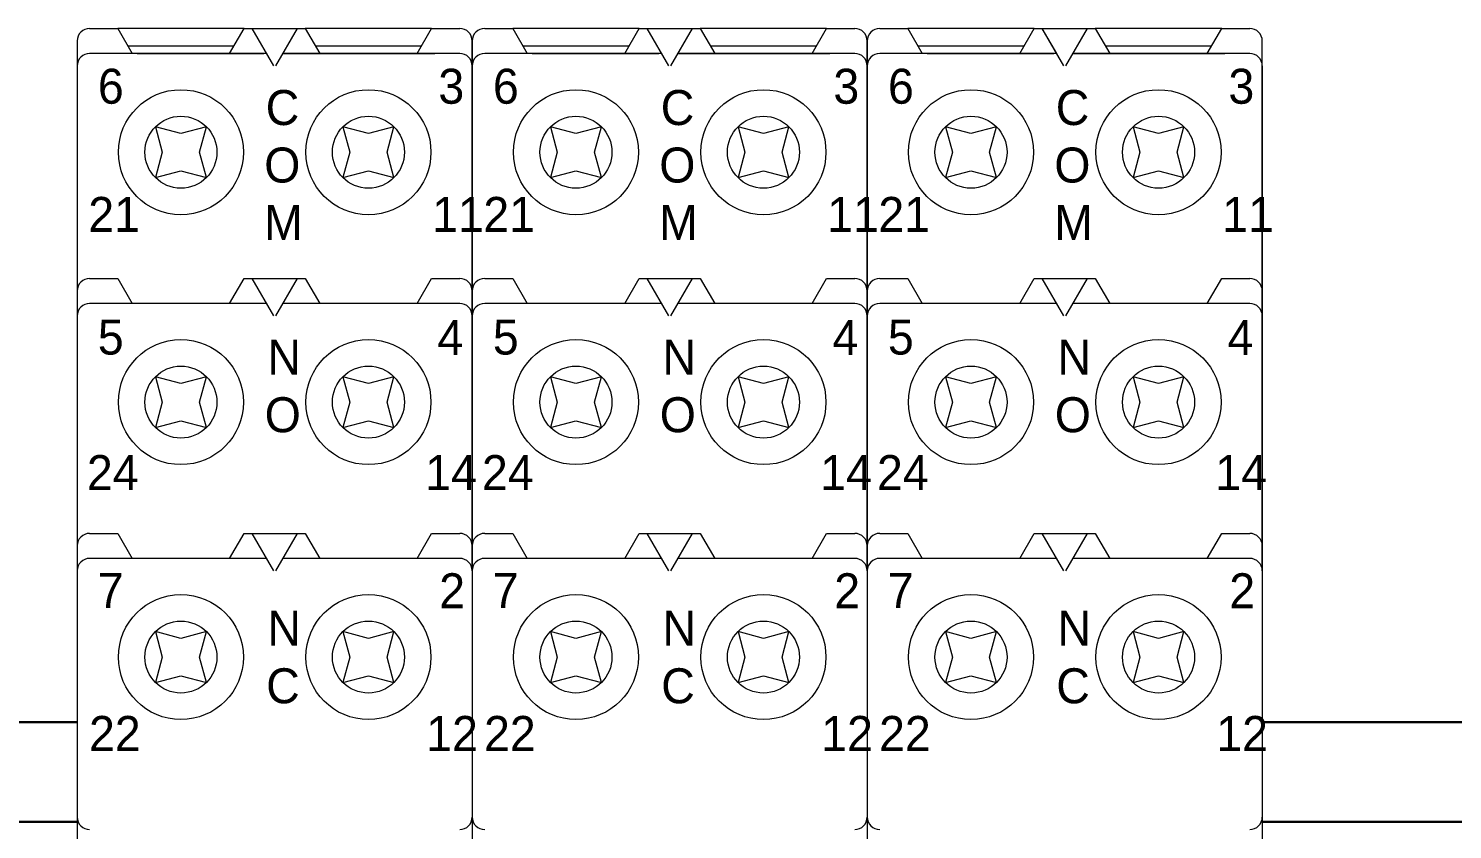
# Model space of a CAD drawing. Header units: millimetres. Extents: x -6000 to 26000, y -6000 to 26000.
# Drawn here: x 97.64 to 105.56, y -3056.29 to -3051.83 of the extents above; entities that cross this region are included whole.
import ezdxf

# ---------------------------------------------------------------- set-up
doc = ezdxf.new("R2010")
doc.units = ezdxf.units.MM
doc.header["$MEASUREMENT"] = 0
for name, color, linetype, lineweight in [('Чертеж и Рисунок_Ном._пера__1', 7, 'Continuous', 15), ('Чертеж и Рисунок_Ном._пера__21', 7, 'Continuous', 30), ('Чертеж и Рисунок_Ном._пера__7', 7, 'Continuous', 15)]:
    doc.layers.add(name, color=color, linetype=linetype, lineweight=lineweight)
doc.styles.add('СГЕНЕРИР_СТИЛЬ_3', font='arial.ttf')

msp = doc.modelspace()

# ---------------------------------------------------------------- linework, layer by layer
at = {"layer": 'Чертеж и Рисунок_Ном._пера__21', "color": 7, "linetype": 'Continuous', "lineweight": 30}
for p, q in [((93.0164, -3055.6925), (97.9076, -3055.6925)), ((104.4994, -3055.6925), (145.135, -3055.6925)), ((93.0164, -3056.2487), (97.9134, -3056.2487)), ((104.4994, -3056.2487), (145.135, -3056.2487))]:
    msp.add_line(p, q, dxfattribs=at)
at = {"layer": 'Чертеж и Рисунок_Ном._пера__7', "color": 7, "linetype": 'Continuous', "lineweight": 15}
for p, q in [((97.9772, -3051.8335), (98.1333, -3051.8335)), ((98.8362, -3051.8335), (98.1333, -3051.8335)), ((98.1333, -3051.8335), (98.2136, -3051.9726)), ((98.7559, -3051.9726), (98.8362, -3051.8335)), ((98.8362, -3051.8335), (98.8811, -3051.8335)), ((98.8592, -3051.8335), (99.1534, -3051.8335)), ((98.9614, -3051.9726), (98.8811, -3051.8335)), ((99.0015, -3052.0421), (98.8811, -3051.8335)), ((98.8811, -3051.8335), (99.1314, -3051.8335)), ((99.1314, -3051.8335), (99.011, -3052.0421)), ((99.1314, -3051.8335), (99.1763, -3051.8335)), ((99.8792, -3051.8335), (99.1763, -3051.8335)), ((99.1763, -3051.8335), (99.2566, -3051.9726)), ((99.7989, -3051.9726), (99.8792, -3051.8335)), ((99.8792, -3051.8335), (100.0354, -3051.8335)), ((100.1744, -3051.8335), (100.3305, -3051.8335)), ((101.0335, -3051.8335), (100.3305, -3051.8335)), ((100.3305, -3051.8335), (100.4108, -3051.9726)), ((100.9532, -3051.9726), (101.0335, -3051.8335)), ((101.0335, -3051.8335), (101.0784, -3051.8335)), ((101.0564, -3051.8335), (101.3506, -3051.8335)), ((101.1586, -3051.9726), (101.0784, -3051.8335)), ((101.1988, -3052.0421), (101.0784, -3051.8335)), ((101.0784, -3051.8335), (101.3287, -3051.8335)), ((101.3287, -3051.8335), (101.2082, -3052.0421)), ((101.3287, -3051.8335), (101.3735, -3051.8335)), ((102.0765, -3051.8335), (101.3735, -3051.8335)), ((101.3735, -3051.8335), (101.4538, -3051.9726)), ((101.9962, -3051.9726), (102.0765, -3051.8335)), ((102.0765, -3051.8335), (102.2326, -3051.8335)), ((102.3717, -3051.8335), (102.5278, -3051.8335)), ((103.2307, -3051.8335), (102.5278, -3051.8335)), ((102.5278, -3051.8335), (102.6081, -3051.9726)), ((103.1504, -3051.9726), (103.2307, -3051.8335)), ((103.2307, -3051.8335), (103.2756, -3051.8335)), ((103.2537, -3051.8335), (103.5479, -3051.8335)), ((103.3559, -3051.9726), (103.2756, -3051.8335)), ((103.396, -3052.0421), (103.2756, -3051.8335)), ((103.2756, -3051.8335), (103.5259, -3051.8335)), ((103.5259, -3051.8335), (103.4055, -3052.0421)), ((103.5259, -3051.8335), (103.5708, -3051.8335)), ((104.2737, -3051.8335), (103.5708, -3051.8335)), ((103.5708, -3051.8335), (103.6511, -3051.9726)), ((104.1935, -3051.9726), (104.2737, -3051.8335)), ((104.2737, -3051.8335), (104.4299, -3051.8335)), ((97.9076, -3051.9031), (97.9076, -3052.0421)), ((100.1049, -3052.0421), (100.1049, -3051.9031)), ((100.1049, -3051.9031), (100.1049, -3052.0421)), ((102.3021, -3052.0421), (102.3021, -3051.9031)), ((102.3021, -3051.9031), (102.3021, -3052.0421)), ((104.4994, -3052.0421), (104.4994, -3051.9031)), ((98.9614, -3051.9726), (97.9772, -3051.9726)), ((98.1895, -3051.9309), (98.78, -3051.9309)), ((98.2414, -3051.9726), (98.9462, -3051.9726)), ((99.0511, -3051.9726), (99.8963, -3051.9726)), ((100.0354, -3051.9726), (99.0511, -3051.9726)), ((99.0663, -3051.9726), (99.8963, -3051.9726)), ((99.2325, -3051.9309), (99.823, -3051.9309)), ((101.1586, -3051.9726), (100.1744, -3051.9726)), ((100.3867, -3051.9309), (100.9773, -3051.9309)), ((100.4386, -3051.9726), (101.1434, -3051.9726)), ((101.2484, -3051.9726), (102.0935, -3051.9726)), ((102.2326, -3051.9726), (101.2484, -3051.9726)), ((101.2636, -3051.9726), (102.0935, -3051.9726)), ((101.4297, -3051.9309), (102.0203, -3051.9309)), ((103.3559, -3051.9726), (102.3717, -3051.9726)), ((102.584, -3051.9309), (103.1745, -3051.9309)), ((102.6359, -3051.9726), (103.3407, -3051.9726)), ((103.4456, -3051.9726), (104.2908, -3051.9726)), ((104.4299, -3051.9726), (103.4456, -3051.9726)), ((103.4609, -3051.9726), (104.2908, -3051.9726)), ((103.627, -3051.9309), (104.2175, -3051.9309)), ((97.9076, -3052.0421), (97.9076, -3058.1261)), ((97.9076, -3052.0421), (97.9076, -3053.2937)), ((100.1049, -3052.0421), (100.1049, -3058.1261)), ((100.1049, -3053.2937), (100.1049, -3052.0421)), ((100.1049, -3052.0421), (100.1049, -3058.1261)), ((100.1049, -3052.0421), (100.1049, -3053.2937)), ((102.3021, -3052.0421), (102.3021, -3058.1261)), ((102.3021, -3053.2937), (102.3021, -3052.0421)), ((102.3021, -3052.0421), (102.3021, -3058.1261)), ((102.3021, -3052.0421), (102.3021, -3053.2937)), ((104.4994, -3052.0421), (104.4994, -3058.1261)), ((104.4994, -3053.2937), (104.4994, -3052.0421)), ((98.3432, -3052.3803), (98.3811, -3052.5219)), ((98.4848, -3052.4182), (98.3432, -3052.3803)), ((98.6264, -3052.3803), (98.4848, -3052.4182)), ((98.5884, -3052.5219), (98.6264, -3052.3803)), ((99.5278, -3052.4182), (99.3862, -3052.3803)), ((99.3862, -3052.3803), (99.4241, -3052.5219)), ((99.6694, -3052.3803), (99.5278, -3052.4182)), ((99.6314, -3052.5219), (99.6694, -3052.3803)), ((100.5404, -3052.3803), (100.5784, -3052.5219)), ((100.682, -3052.4182), (100.5404, -3052.3803)), ((100.8236, -3052.3803), (100.682, -3052.4182)), ((100.7857, -3052.5219), (100.8236, -3052.3803)), ((101.725, -3052.4182), (101.5834, -3052.3803)), ((101.5834, -3052.3803), (101.6214, -3052.5219)), ((101.8666, -3052.3803), (101.725, -3052.4182)), ((101.8287, -3052.5219), (101.8666, -3052.3803)), ((102.7377, -3052.3803), (102.7756, -3052.5219)), ((102.8793, -3052.4182), (102.7377, -3052.3803)), ((103.0209, -3052.3803), (102.8793, -3052.4182)), ((102.9829, -3052.5219), (103.0209, -3052.3803)), ((103.9223, -3052.4182), (103.7807, -3052.3803)), ((103.7807, -3052.3803), (103.8186, -3052.5219)), ((104.0639, -3052.3803), (103.9223, -3052.4182)), ((104.0259, -3052.5219), (104.0639, -3052.3803)), ((98.3811, -3052.5219), (98.3432, -3052.6635)), ((98.6264, -3052.6635), (98.5884, -3052.5219)), ((99.4241, -3052.5219), (99.3862, -3052.6635)), ((99.6694, -3052.6635), (99.6314, -3052.5219)), ((100.5784, -3052.5219), (100.5404, -3052.6635)), ((100.8236, -3052.6635), (100.7857, -3052.5219)), ((101.6214, -3052.5219), (101.5834, -3052.6635)), ((101.8666, -3052.6635), (101.8287, -3052.5219)), ((102.7756, -3052.5219), (102.7377, -3052.6635)), ((103.0209, -3052.6635), (102.9829, -3052.5219)), ((103.8186, -3052.5219), (103.7807, -3052.6635)), ((104.0639, -3052.6635), (104.0259, -3052.5219)), ((98.3432, -3052.6635), (98.4848, -3052.6256)), ((98.4848, -3052.6256), (98.6264, -3052.6635)), ((99.3862, -3052.6635), (99.5278, -3052.6256)), ((99.5278, -3052.6256), (99.6694, -3052.6635)), ((100.5404, -3052.6635), (100.682, -3052.6256)), ((100.682, -3052.6256), (100.8236, -3052.6635)), ((101.5834, -3052.6635), (101.725, -3052.6256)), ((101.725, -3052.6256), (101.8666, -3052.6635)), ((102.7377, -3052.6635), (102.8793, -3052.6256)), ((102.8793, -3052.6256), (103.0209, -3052.6635)), ((103.7807, -3052.6635), (103.9223, -3052.6256)), ((103.9223, -3052.6256), (104.0639, -3052.6635)), ((97.9772, -3053.2242), (98.1333, -3053.2242)), ((98.1333, -3053.2242), (98.2136, -3053.3633)), ((98.7559, -3053.3633), (98.8362, -3053.2242)), ((98.8362, -3053.2242), (98.8811, -3053.2242)), ((99.0015, -3053.4328), (98.8811, -3053.2242)), ((98.8811, -3053.2242), (99.1314, -3053.2242)), ((99.1314, -3053.2242), (99.011, -3053.4328)), ((99.1314, -3053.2242), (99.1763, -3053.2242)), ((99.1763, -3053.2242), (99.2566, -3053.3633)), ((99.7989, -3053.3633), (99.8792, -3053.2242)), ((99.8792, -3053.2242), (100.0354, -3053.2242)), ((100.1744, -3053.2242), (100.3305, -3053.2242)), ((100.3305, -3053.2242), (100.4108, -3053.3633)), ((100.9532, -3053.3633), (101.0335, -3053.2242)), ((101.0335, -3053.2242), (101.0784, -3053.2242)), ((101.1988, -3053.4328), (101.0784, -3053.2242)), ((101.0784, -3053.2242), (101.3287, -3053.2242)), ((101.3287, -3053.2242), (101.2082, -3053.4328)), ((101.3287, -3053.2242), (101.3735, -3053.2242)), ((101.3735, -3053.2242), (101.4538, -3053.3633)), ((101.9962, -3053.3633), (102.0765, -3053.2242)), ((102.0765, -3053.2242), (102.2326, -3053.2242)), ((102.3717, -3053.2242), (102.5278, -3053.2242)), ((102.5278, -3053.2242), (102.6081, -3053.3633)), ((103.1504, -3053.3633), (103.2307, -3053.2242)), ((103.2307, -3053.2242), (103.2756, -3053.2242)), ((103.396, -3053.4328), (103.2756, -3053.2242)), ((103.2756, -3053.2242), (103.5259, -3053.2242)), ((103.5259, -3053.2242), (103.4055, -3053.4328)), ((103.5259, -3053.2242), (103.5708, -3053.2242)), ((103.5708, -3053.2242), (103.6511, -3053.3633)), ((104.1935, -3053.3633), (104.2737, -3053.2242)), ((104.2737, -3053.2242), (104.4299, -3053.2242)), ((97.9076, -3053.2937), (97.9076, -3053.4328)), ((100.1049, -3053.4328), (100.1049, -3053.2937)), ((100.1049, -3053.2937), (100.1049, -3053.4328)), ((102.3021, -3053.4328), (102.3021, -3053.2937)), ((102.3021, -3053.2937), (102.3021, -3053.4328)), ((104.4994, -3053.4328), (104.4994, -3053.2937)), ((98.9614, -3053.3633), (97.9772, -3053.3633)), ((100.0354, -3053.3633), (99.0511, -3053.3633)), ((101.1586, -3053.3633), (100.1744, -3053.3633)), ((102.2326, -3053.3633), (101.2484, -3053.3633)), ((103.3559, -3053.3633), (102.3717, -3053.3633)), ((104.4299, -3053.3633), (103.4456, -3053.3633)), ((97.9076, -3053.4328), (97.9076, -3054.7122)), ((100.1049, -3054.7122), (100.1049, -3053.4328)), ((100.1049, -3053.4328), (100.1049, -3054.7122)), ((102.3021, -3054.7122), (102.3021, -3053.4328)), ((102.3021, -3053.4328), (102.3021, -3054.7122)), ((104.4994, -3054.7122), (104.4994, -3053.4328)), ((98.3432, -3053.771), (98.3811, -3053.9126)), ((98.4848, -3053.8089), (98.3432, -3053.771)), ((98.6264, -3053.771), (98.4848, -3053.8089)), ((98.5884, -3053.9126), (98.6264, -3053.771)), ((99.3862, -3053.771), (99.4241, -3053.9126)), ((99.5278, -3053.8089), (99.3862, -3053.771)), ((99.6694, -3053.771), (99.5278, -3053.8089)), ((99.6314, -3053.9126), (99.6694, -3053.771)), ((100.5404, -3053.771), (100.5784, -3053.9126)), ((100.682, -3053.8089), (100.5404, -3053.771)), ((100.8236, -3053.771), (100.682, -3053.8089)), ((100.7857, -3053.9126), (100.8236, -3053.771)), ((101.5834, -3053.771), (101.6214, -3053.9126)), ((101.725, -3053.8089), (101.5834, -3053.771)), ((101.8666, -3053.771), (101.725, -3053.8089)), ((101.8287, -3053.9126), (101.8666, -3053.771)), ((102.7377, -3053.771), (102.7756, -3053.9126)), ((102.8793, -3053.8089), (102.7377, -3053.771)), ((103.0209, -3053.771), (102.8793, -3053.8089)), ((102.9829, -3053.9126), (103.0209, -3053.771)), ((103.7807, -3053.771), (103.8186, -3053.9126)), ((103.9223, -3053.8089), (103.7807, -3053.771)), ((104.0639, -3053.771), (103.9223, -3053.8089)), ((104.0259, -3053.9126), (104.0639, -3053.771)), ((98.3811, -3053.9126), (98.3432, -3054.0542)), ((98.6264, -3054.0542), (98.5884, -3053.9126)), ((99.4241, -3053.9126), (99.3862, -3054.0542)), ((99.6694, -3054.0542), (99.6314, -3053.9126)), ((100.5784, -3053.9126), (100.5404, -3054.0542)), ((100.8236, -3054.0542), (100.7857, -3053.9126)), ((101.6214, -3053.9126), (101.5834, -3054.0542)), ((101.8666, -3054.0542), (101.8287, -3053.9126)), ((102.7756, -3053.9126), (102.7377, -3054.0542)), ((103.0209, -3054.0542), (102.9829, -3053.9126)), ((103.8186, -3053.9126), (103.7807, -3054.0542)), ((104.0639, -3054.0542), (104.0259, -3053.9126)), ((98.3432, -3054.0542), (98.4848, -3054.0162)), ((98.4848, -3054.0162), (98.6264, -3054.0542)), ((99.3862, -3054.0542), (99.5278, -3054.0162)), ((99.5278, -3054.0162), (99.6694, -3054.0542)), ((100.5404, -3054.0542), (100.682, -3054.0162)), ((100.682, -3054.0162), (100.8236, -3054.0542)), ((101.5834, -3054.0542), (101.725, -3054.0162)), ((101.725, -3054.0162), (101.8666, -3054.0542)), ((102.7377, -3054.0542), (102.8793, -3054.0162)), ((102.8793, -3054.0162), (103.0209, -3054.0542)), ((103.7807, -3054.0542), (103.9223, -3054.0162)), ((103.9223, -3054.0162), (104.0639, -3054.0542)), ((97.9772, -3054.6427), (98.1333, -3054.6427)), ((98.1333, -3054.6427), (98.2136, -3054.7817)), ((98.7559, -3054.7817), (98.8362, -3054.6427)), ((98.8362, -3054.6427), (98.8811, -3054.6427)), ((99.0015, -3054.8513), (98.8811, -3054.6427)), ((98.8811, -3054.6427), (99.1314, -3054.6427)), ((99.1314, -3054.6427), (99.011, -3054.8513)), ((99.1314, -3054.6427), (99.1763, -3054.6427)), ((99.1763, -3054.6427), (99.2566, -3054.7817)), ((99.7989, -3054.7817), (99.8792, -3054.6427)), ((99.8792, -3054.6427), (100.0354, -3054.6427)), ((100.1744, -3054.6427), (100.3305, -3054.6427)), ((100.3305, -3054.6427), (100.4108, -3054.7817)), ((100.9532, -3054.7817), (101.0335, -3054.6427)), ((101.0335, -3054.6427), (101.0784, -3054.6427)), ((101.1988, -3054.8513), (101.0784, -3054.6427)), ((101.0784, -3054.6427), (101.3287, -3054.6427)), ((101.3287, -3054.6427), (101.2082, -3054.8513)), ((101.3287, -3054.6427), (101.3735, -3054.6427)), ((101.3735, -3054.6427), (101.4538, -3054.7817)), ((101.9962, -3054.7817), (102.0765, -3054.6427)), ((102.0765, -3054.6427), (102.2326, -3054.6427)), ((102.3717, -3054.6427), (102.5278, -3054.6427)), ((102.5278, -3054.6427), (102.6081, -3054.7817)), ((103.1504, -3054.7817), (103.2307, -3054.6427)), ((103.2307, -3054.6427), (103.2756, -3054.6427)), ((103.396, -3054.8513), (103.2756, -3054.6427)), ((103.2756, -3054.6427), (103.5259, -3054.6427)), ((103.5259, -3054.6427), (103.4055, -3054.8513)), ((103.5259, -3054.6427), (103.5708, -3054.6427)), ((103.5708, -3054.6427), (103.6511, -3054.7817)), ((104.1935, -3054.7817), (104.2737, -3054.6427)), ((104.2737, -3054.6427), (104.4299, -3054.6427)), ((97.9076, -3054.7122), (97.9076, -3054.8513)), ((100.1049, -3054.8513), (100.1049, -3054.7122)), ((100.1049, -3054.7122), (100.1049, -3054.8513)), ((102.3021, -3054.8513), (102.3021, -3054.7122)), ((102.3021, -3054.7122), (102.3021, -3054.8513)), ((104.4994, -3054.8513), (104.4994, -3054.7122)), ((98.9614, -3054.7817), (97.9772, -3054.7817)), ((100.0354, -3054.7817), (99.0511, -3054.7817)), ((101.1586, -3054.7817), (100.1744, -3054.7817)), ((102.2326, -3054.7817), (101.2484, -3054.7817)), ((103.3559, -3054.7817), (102.3717, -3054.7817)), ((104.4299, -3054.7817), (103.4456, -3054.7817)), ((98.3432, -3055.1894), (98.3811, -3055.331)), ((98.4848, -3055.2274), (98.3432, -3055.1894)), ((98.6264, -3055.1894), (98.4848, -3055.2274)), ((98.5884, -3055.331), (98.6264, -3055.1894)), ((99.5278, -3055.2274), (99.3862, -3055.1894)), ((99.3862, -3055.1894), (99.4241, -3055.331)), ((99.6694, -3055.1894), (99.5278, -3055.2274)), ((99.6314, -3055.331), (99.6694, -3055.1894)), ((100.5404, -3055.1894), (100.5784, -3055.331)), ((100.682, -3055.2274), (100.5404, -3055.1894)), ((100.8236, -3055.1894), (100.682, -3055.2274)), ((100.7857, -3055.331), (100.8236, -3055.1894)), ((101.725, -3055.2274), (101.5834, -3055.1894)), ((101.5834, -3055.1894), (101.6214, -3055.331)), ((101.8666, -3055.1894), (101.725, -3055.2274)), ((101.8287, -3055.331), (101.8666, -3055.1894)), ((102.7377, -3055.1894), (102.7756, -3055.331)), ((102.8793, -3055.2274), (102.7377, -3055.1894)), ((103.0209, -3055.1894), (102.8793, -3055.2274)), ((102.9829, -3055.331), (103.0209, -3055.1894)), ((103.9223, -3055.2274), (103.7807, -3055.1894)), ((103.7807, -3055.1894), (103.8186, -3055.331)), ((104.0639, -3055.1894), (103.9223, -3055.2274)), ((104.0259, -3055.331), (104.0639, -3055.1894)), ((98.3811, -3055.331), (98.3432, -3055.4727)), ((98.6264, -3055.4727), (98.5884, -3055.331)), ((99.4241, -3055.331), (99.3862, -3055.4727)), ((99.6694, -3055.4727), (99.6314, -3055.331)), ((100.5784, -3055.331), (100.5404, -3055.4727)), ((100.8236, -3055.4727), (100.7857, -3055.331)), ((101.6214, -3055.331), (101.5834, -3055.4727)), ((101.8666, -3055.4727), (101.8287, -3055.331)), ((102.7756, -3055.331), (102.7377, -3055.4727)), ((103.0209, -3055.4727), (102.9829, -3055.331)), ((103.8186, -3055.331), (103.7807, -3055.4727)), ((104.0639, -3055.4727), (104.0259, -3055.331)), ((98.3432, -3055.4727), (98.4848, -3055.4347)), ((98.4848, -3055.4347), (98.6264, -3055.4727)), ((99.3862, -3055.4727), (99.5278, -3055.4347)), ((99.5278, -3055.4347), (99.6694, -3055.4727)), ((100.5404, -3055.4727), (100.682, -3055.4347)), ((100.682, -3055.4347), (100.8236, -3055.4727)), ((101.5834, -3055.4727), (101.725, -3055.4347)), ((101.725, -3055.4347), (101.8666, -3055.4727)), ((102.7377, -3055.4727), (102.8793, -3055.4347)), ((102.8793, -3055.4347), (103.0209, -3055.4727)), ((103.7807, -3055.4727), (103.9223, -3055.4347)), ((103.9223, -3055.4347), (104.0639, -3055.4727))]:
    msp.add_line(p, q, dxfattribs=at)
for centre, radius in [((98.4848, -3052.5219), 0.3477), ((99.5278, -3052.5219), 0.3477), ((100.682, -3052.5219), 0.3477), ((101.725, -3052.5219), 0.3477), ((102.8793, -3052.5219), 0.3477), ((103.9223, -3052.5219), 0.3477), ((98.4848, -3052.5219), 0.2003), ((99.5278, -3052.5219), 0.2003), ((100.682, -3052.5219), 0.2003), ((101.725, -3052.5219), 0.2003), ((102.8793, -3052.5219), 0.2003), ((103.9223, -3052.5219), 0.2003), ((98.4848, -3053.9126), 0.3477), ((99.5278, -3053.9126), 0.3477), ((100.682, -3053.9126), 0.3477), ((101.725, -3053.9126), 0.3477), ((102.8793, -3053.9126), 0.3477), ((103.9223, -3053.9126), 0.3477), ((98.4848, -3053.9126), 0.2003), ((99.5278, -3053.9126), 0.2003), ((100.682, -3053.9126), 0.2003), ((101.725, -3053.9126), 0.2003), ((102.8793, -3053.9126), 0.2003), ((103.9223, -3053.9126), 0.2003), ((98.4848, -3055.331), 0.3477), ((99.5278, -3055.331), 0.3477), ((100.682, -3055.331), 0.3477), ((101.725, -3055.331), 0.3477), ((102.8793, -3055.331), 0.3477), ((103.9223, -3055.331), 0.3477), ((98.4848, -3055.331), 0.2003), ((99.5278, -3055.331), 0.2003), ((100.682, -3055.331), 0.2003), ((101.725, -3055.331), 0.2003), ((102.8793, -3055.331), 0.2003), ((103.9223, -3055.331), 0.2003)]:
    msp.add_circle(centre, radius, dxfattribs=at)
for centre, start, end in [((97.9772, -3051.9031), 90, 180), ((100.0354, -3051.9031), 0, 90), ((100.1744, -3051.9031), 90, 180), ((102.2326, -3051.9031), 0, 90), ((102.3717, -3051.9031), 90, 180), ((104.4299, -3051.9031), 0, 90), ((97.9772, -3052.0421), 90, 180), ((100.0354, -3052.0421), 0, 90), ((100.1744, -3052.0421), 90, 180), ((102.2326, -3052.0421), 0, 90), ((102.3717, -3052.0421), 90, 180), ((104.4299, -3052.0421), 0, 90), ((97.9772, -3053.2937), 90, 180), ((100.0354, -3053.2937), 0, 90), ((100.1744, -3053.2937), 90, 180), ((102.2326, -3053.2937), 0, 90), ((102.3717, -3053.2937), 90, 180), ((104.4299, -3053.2937), 0, 90), ((97.9772, -3053.4328), 90, 180), ((100.0354, -3053.4328), 0, 90), ((100.1744, -3053.4328), 90, 180), ((102.2326, -3053.4328), 0, 90), ((102.3717, -3053.4328), 90, 180), ((104.4299, -3053.4328), 0, 90), ((97.9772, -3054.7122), 90, 180), ((100.0354, -3054.7122), 0, 90), ((100.1744, -3054.7122), 90, 180), ((102.2326, -3054.7122), 0, 90), ((102.3717, -3054.7122), 90, 180), ((104.4299, -3054.7122), 0, 90), ((97.9772, -3054.8513), 90, 180), ((100.0354, -3054.8513), 0, 90), ((100.1744, -3054.8513), 90, 180), ((102.2326, -3054.8513), 0, 90), ((102.3717, -3054.8513), 90, 180), ((104.4299, -3054.8513), 0, 90), ((97.9772, -3056.2211), 180, 270), ((100.0354, -3056.2211), 270, 0), ((100.1744, -3056.2211), 180, 270), ((102.2326, -3056.2211), 270, 0), ((102.3717, -3056.2211), 180, 270), ((104.4299, -3056.2211), 270, 0)]:
    msp.add_arc(centre, 0.0695, start, end, dxfattribs=at)

# ---------------------------------------------------------------- texts
at = {"layer": 'Чертеж и Рисунок_Ном._пера__1', "color": 7, "linetype": 'Continuous', "lineweight": 15, "char_height": 0.194694, "attachment_point": 7, "style": 'СГЕНЕРИР_СТИЛЬ_3'}
for s, insert in [('\\A1;{\\W0.950000x;\\pql;\\fArial|b0|i0|c204|p38;6}', (98.023, -3052.255)), ('\\A1;{\\W0.950000x;\\pql;\\fArial|b0|i0|c204|p38;3}', (99.9167, -3052.2551)), ('\\A1;{\\W0.950000x;\\pql;\\fArial|b0|i0|c204|p38;6}', (100.2203, -3052.255)), ('\\A1;{\\W0.950000x;\\pql;\\fArial|b0|i0|c204|p38;3}', (102.1139, -3052.2551)), ('\\A1;{\\W0.950000x;\\pql;\\fArial|b0|i0|c204|p38;6}', (102.4176, -3052.255)), ('\\A1;{\\W0.950000x;\\pql;\\fArial|b0|i0|c204|p38;3}', (104.3112, -3052.2551)), ('\\A1;{\\W0.950000x;\\pql;\\fArial|b0|i0|c204|p38;C}', (98.9563, -3052.3736)), ('\\A1;{\\W0.950000x;\\pql;\\fArial|b0|i0|c204|p38;C}', (101.1535, -3052.3736)), ('\\A1;{\\W0.950000x;\\pql;\\fArial|b0|i0|c204|p38;C}', (103.3508, -3052.3736)), ('\\A1;{\\W0.950000x;\\pql;\\fArial|b0|i0|c204|p38;O}', (98.9482, -3052.6935)), ('\\A1;{\\W0.950000x;\\pql;\\fArial|b0|i0|c204|p38;O}', (101.1454, -3052.6935)), ('\\A1;{\\W0.950000x;\\pql;\\fArial|b0|i0|c204|p38;O}', (103.3427, -3052.6935)), ('\\A1;{\\W0.950000x;\\pql;\\fArial|b0|i0|c204|p38;21}', (97.9696, -3052.9656)), ('\\A1;{\\W0.950000x;\\pql;\\fArial|b0|i0|c204|p38;11}', (99.8824, -3052.9656)), ('\\A1;{\\W0.950000x;\\pql;\\fArial|b0|i0|c204|p38;21}', (100.1668, -3052.9656)), ('\\A1;{\\W0.950000x;\\pql;\\fArial|b0|i0|c204|p38;11}', (102.0797, -3052.9656)), ('\\A1;{\\W0.950000x;\\pql;\\fArial|b0|i0|c204|p38;21}', (102.3641, -3052.9656)), ('\\A1;{\\W0.950000x;\\pql;\\fArial|b0|i0|c204|p38;11}', (104.2769, -3052.9656)), ('\\A1;{\\W0.950000x;\\pql;\\fArial|b0|i0|c204|p38;M}', (98.9475, -3053.0101)), ('\\A1;{\\W0.950000x;\\pql;\\fArial|b0|i0|c204|p38;M}', (101.1448, -3053.0101)), ('\\A1;{\\W0.950000x;\\pql;\\fArial|b0|i0|c204|p38;M}', (103.342, -3053.0101)), ('\\A1;{\\W0.950000x;\\pql;\\fArial|b0|i0|c204|p38;5}', (98.0226, -3053.6506)), ('\\A1;{\\W0.950000x;\\pql;\\fArial|b0|i0|c204|p38;4}', (99.9115, -3053.6504)), ('\\A1;{\\W0.950000x;\\pql;\\fArial|b0|i0|c204|p38;5}', (100.2199, -3053.6506)), ('\\A1;{\\W0.950000x;\\pql;\\fArial|b0|i0|c204|p38;4}', (102.1088, -3053.6504)), ('\\A1;{\\W0.950000x;\\pql;\\fArial|b0|i0|c204|p38;5}', (102.4171, -3053.6506)), ('\\A1;{\\W0.950000x;\\pql;\\fArial|b0|i0|c204|p38;4}', (104.306, -3053.6504)), ('\\A1;{\\W0.950000x;\\pql;\\fArial|b0|i0|c204|p38;N}', (98.9657, -3053.7597)), ('\\A1;{\\W0.950000x;\\pql;\\fArial|b0|i0|c204|p38;N}', (101.163, -3053.7597)), ('\\A1;{\\W0.950000x;\\pql;\\fArial|b0|i0|c204|p38;N}', (103.3602, -3053.7597)), ('\\A1;{\\W0.950000x;\\pql;\\fArial|b0|i0|c204|p38;O}', (98.9509, -3054.0828)), ('\\A1;{\\W0.950000x;\\pql;\\fArial|b0|i0|c204|p38;O}', (101.1482, -3054.0828)), ('\\A1;{\\W0.950000x;\\pql;\\fArial|b0|i0|c204|p38;O}', (103.3454, -3054.0828)), ('\\A1;{\\W0.950000x;\\pql;\\fArial|b0|i0|c204|p38;24}', (97.9619, -3054.4019)), ('\\A1;{\\W0.950000x;\\pql;\\fArial|b0|i0|c204|p38;14}', (99.8435, -3054.4019)), ('\\A1;{\\W0.950000x;\\pql;\\fArial|b0|i0|c204|p38;24}', (100.1592, -3054.4019)), ('\\A1;{\\W0.950000x;\\pql;\\fArial|b0|i0|c204|p38;14}', (102.0408, -3054.4019)), ('\\A1;{\\W0.950000x;\\pql;\\fArial|b0|i0|c204|p38;24}', (102.3564, -3054.4019)), ('\\A1;{\\W0.950000x;\\pql;\\fArial|b0|i0|c204|p38;14}', (104.238, -3054.4019)), ('\\A1;{\\W0.950000x;\\pql;\\fArial|b0|i0|c204|p38;7}', (98.0219, -3055.0579)), ('\\A1;{\\W0.950000x;\\pql;\\fArial|b0|i0|c204|p38;2}', (99.9215, -3055.0595)), ('\\A1;{\\W0.950000x;\\pql;\\fArial|b0|i0|c204|p38;7}', (100.2192, -3055.0579)), ('\\A1;{\\W0.950000x;\\pql;\\fArial|b0|i0|c204|p38;2}', (102.1188, -3055.0595)), ('\\A1;{\\W0.950000x;\\pql;\\fArial|b0|i0|c204|p38;7}', (102.4164, -3055.0579)), ('\\A1;{\\W0.950000x;\\pql;\\fArial|b0|i0|c204|p38;2}', (104.316, -3055.0595)), ('\\A1;{\\W0.950000x;\\pql;\\fArial|b0|i0|c204|p38;N}', (98.9657, -3055.2679)), ('\\A1;{\\W0.950000x;\\pql;\\fArial|b0|i0|c204|p38;N}', (101.163, -3055.2679)), ('\\A1;{\\W0.950000x;\\pql;\\fArial|b0|i0|c204|p38;N}', (103.3602, -3055.2679)), ('\\A1;{\\W0.950000x;\\pql;\\fArial|b0|i0|c204|p38;C}', (98.9591, -3055.591)), ('\\A1;{\\W0.950000x;\\pql;\\fArial|b0|i0|c204|p38;C}', (101.1563, -3055.591)), ('\\A1;{\\W0.950000x;\\pql;\\fArial|b0|i0|c204|p38;C}', (103.3536, -3055.591)), ('\\A1;{\\W0.950000x;\\pql;\\fArial|b0|i0|c204|p38;22}', (97.9736, -3055.8535)), ('\\A1;{\\W0.950000x;\\pql;\\fArial|b0|i0|c204|p38;12}', (99.8493, -3055.8535)), ('\\A1;{\\W0.950000x;\\pql;\\fArial|b0|i0|c204|p38;22}', (100.1709, -3055.8535)), ('\\A1;{\\W0.950000x;\\pql;\\fArial|b0|i0|c204|p38;12}', (102.0465, -3055.8535)), ('\\A1;{\\W0.950000x;\\pql;\\fArial|b0|i0|c204|p38;22}', (102.3681, -3055.8535)), ('\\A1;{\\W0.950000x;\\pql;\\fArial|b0|i0|c204|p38;12}', (104.2438, -3055.8535))]:
    msp.add_mtext(s, dxfattribs=dict(at, insert=insert))

doc.saveas('drawing.dxf')
